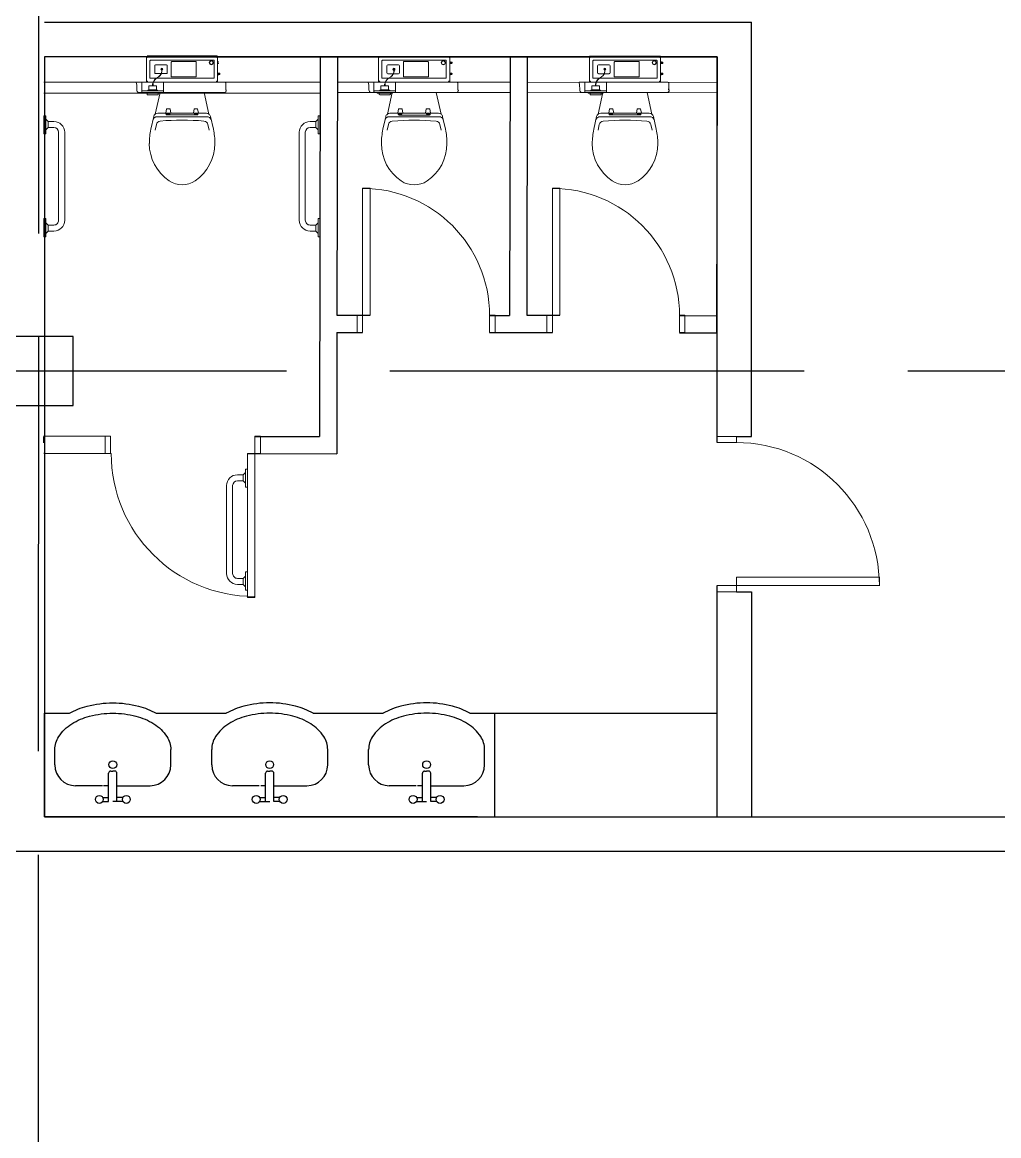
# Model space of a CAD drawing. Header units: millimetres. Extents: x -1544140 to 7445918, y -1294905 to 2019878.
# Drawn here: x 519662 to 525319, y 192075 to 198527 of the extents above; entities that cross this region are included whole.
import ezdxf

# ---------------------------------------------------------------- set-up
doc = ezdxf.new("R2010")
doc.units = ezdxf.units.MM
doc.header["$MEASUREMENT"] = 0
doc.linetypes.add('ACAD_ISO02W100', pattern=[15, 12, -3])
doc.layers.add('JA_Building Outline', color=7, linetype='Continuous', lineweight=5)
doc.layers.add('SANTEH', color=7, linetype='Continuous')

msp = doc.modelspace()

# ---------------------------------------------------------------- linework, layer by layer
at = {"color": 9, "linetype": 'ACAD_ISO02W100', "ltscale": 200, "true_color": 0xc4c4c5}
for p, q in [((519732, 146303.5), (519791.3, 265507.1)), ((452791.7, 196507.1), (561791.3, 196507.1))]:
    msp.add_line(p, q, dxfattribs=at)
for p, q in [((519791.3, 198527), (523887.4, 198527)), ((523586.6, 198526.8), (523587.4, 198526.8)), ((523887.4, 196127.3), (523887.4, 198527)), ((523687.4, 198326.8), (519791.3, 198326.8)), ((519791.3, 198326.8), (519791.3, 193923.5)), ((520381.4, 198327), (523687.4, 198327)), ((523686.6, 198326.8), (523687.4, 198326.8)), ((523687.4, 196091.3), (523687.4, 198327)), ((523799.9, 196127.3), (523887.4, 196127.3)), ((523687.4, 193923.5), (523687.4, 195263)), ((523799.9, 195227), (523887.4, 195227)), ((523887.4, 195227), (523887.4, 193923.5)), ((519791.3, 193923.5), (535400.8, 193923.5)), ((503741.1, 193723.5), (536650.6, 193723.5))]:
    msp.add_line(p, q)
at = {"color": 152, "true_color": 0x2776bb}
for p, q in [((520790.4, 198329.9), (520384.4, 198329.9)), ((521387.4, 198329.9), (521383.6, 196127.1)), ((521487.4, 198329.7), (521485, 196829.5)), ((522487.5, 198329.6), (522483.7, 196827.1)), ((522587.4, 198329.7), (522585, 196829.5)), ((523687.4, 198327), (523683.5, 196726.9)), ((521484.9, 196829.5), (521676.7, 196829.2)), ((522369, 196827.4), (522483.7, 196827.1)), ((522584.9, 196829.5), (522776.7, 196829.2)), ((523469, 196827.4), (523683.7, 196826.9)), ((521484.8, 196729.6), (521483.7, 196027)), ((521484.7, 196729.6), (521633, 196729.3)), ((522369, 196730.2), (522583.5, 196729.7)), ((522584.7, 196729.7), (522733, 196729.3)), ((523469, 196727.5), (523683.5, 196726.9)), ((519787.4, 196129.9), (520173.3, 196129.2)), ((521009.3, 196127.8), (521383.6, 196127.1)), ((519787.4, 196029.7), (520176.7, 196029.1)), ((520965.6, 196027.8), (521483.5, 196027)), ((522399.1, 193923.5), (522399.1, 194523.5)), ((522399.1, 194523.5), (523687.4, 194523.5))]:
    msp.add_line(p, q, dxfattribs=at)
at = {"color": 18, "true_color": 0x000000}
msp.add_line((519787.4, 196091.1), (519787.4, 196126.8), dxfattribs=at)
msp.add_lwpolyline([(519557, 196307.1), (519957, 196307.1), (519957, 196707.1), (519557, 196707.1)], close=True)
at = {"layer": 'JA_Building Outline', "color": 152, "linetype": 'Continuous', "lineweight": 20, "true_color": 0x2776bb}
for p, q in [((520381.4, 198326.9), (520381.4, 198182.9)), ((520546.9, 198329.9), (520384.4, 198329.9)), ((520790.4, 198329.9), (520546.9, 198329.9)), ((520793.4, 198326.9), (520793.4, 198182.9)), ((521725.9, 198326.6), (521725.9, 198182.6)), ((521891.4, 198329.6), (521728.9, 198329.6)), ((522134.9, 198329.6), (521891.4, 198329.6)), ((522137.9, 198326.6), (522137.9, 198182.6)), ((522947.7, 198326.7), (522947.7, 198182.7)), ((523113.2, 198329.7), (522950.7, 198329.7)), ((523356.7, 198329.7), (523113.2, 198329.7)), ((523359.7, 198326.7), (523359.7, 198182.7)), ((520401.1, 198205.5), (520401.1, 198304.2)), ((520404.1, 198307.2), (520474.9, 198307.2)), ((520428.9, 198274.9), (520428.9, 198234.9)), ((520434.4, 198280.4), (520474.9, 198280.4)), ((520474.9, 198307.2), (520627.9, 198307.2)), ((520474.9, 198280.4), (520496.4, 198280.4)), ((520501.9, 198274.9), (520501.9, 198234.9)), ((520525, 198213.5), (520525, 198296.2)), ((520528, 198299.2), (520666.7, 198299.2)), ((520627.9, 198307.2), (520646.9, 198307.2)), ((520646.9, 198307.2), (520723.9, 198307.2)), ((520669.7, 198213.5), (520669.7, 198296.2)), ((520723.9, 198307.2), (520770.6, 198307.2)), ((520773.6, 198205.5), (520773.6, 198304.2)), ((521745.7, 198205.3), (521745.7, 198304)), ((521748.7, 198307), (521819.4, 198307)), ((521773.4, 198274.6), (521773.4, 198234.6)), ((521778.9, 198280.1), (521819.4, 198280.1)), ((521819.4, 198307), (521972.4, 198307)), ((521819.4, 198280.1), (521840.9, 198280.1)), ((521846.4, 198274.6), (521846.4, 198234.6)), ((521869.6, 198213.3), (521869.6, 198296)), ((521872.6, 198299), (522011.3, 198299)), ((521972.4, 198307), (521991.4, 198307)), ((521991.4, 198307), (522068.4, 198307)), ((522014.3, 198213.3), (522014.3, 198296)), ((522068.4, 198307), (522115.2, 198307)), ((522118.2, 198205.3), (522118.2, 198304)), ((522967.4, 198205.3), (522967.4, 198304)), ((522970.4, 198307), (523041.2, 198307)), ((522995.1, 198274.7), (522995.1, 198234.7)), ((523000.7, 198280.2), (523041.2, 198280.2)), ((523041.2, 198307), (523194.2, 198307)), ((523041.2, 198280.2), (523062.7, 198280.2)), ((523068.2, 198274.7), (523068.2, 198234.7)), ((523091.3, 198213.3), (523091.3, 198296)), ((523094.3, 198299), (523233, 198299)), ((523194.2, 198307), (523213.2, 198307)), ((523213.2, 198307), (523290.2, 198307)), ((523236, 198213.3), (523236, 198296)), ((523290.2, 198307), (523336.9, 198307)), ((523339.9, 198205.3), (523339.9, 198304)), ((520404.1, 198202.5), (520474.9, 198202.5)), ((520434.4, 198229.3), (520474.9, 198229.3)), ((520474.9, 198229.3), (520496.4, 198229.3)), ((520474.9, 198202.5), (520527.9, 198202.5)), ((520527.9, 198202.5), (520546.9, 198202.5)), ((520528, 198210.5), (520666.7, 198210.5)), ((520546.9, 198202.5), (520723.9, 198202.5)), ((520723.9, 198202.5), (520770.6, 198202.5)), ((521748.7, 198202.3), (521819.4, 198202.3)), ((521778.9, 198229.1), (521819.4, 198229.1)), ((521819.4, 198229.1), (521840.9, 198229.1)), ((521819.4, 198202.3), (521872.4, 198202.3)), ((521872.4, 198202.3), (521891.4, 198202.3)), ((521872.6, 198210.3), (522011.3, 198210.3)), ((521891.4, 198202.3), (522068.4, 198202.3)), ((522068.4, 198202.3), (522115.2, 198202.3)), ((522970.4, 198202.3), (523041.2, 198202.3)), ((523000.7, 198229.1), (523041.2, 198229.1)), ((523041.2, 198229.1), (523062.7, 198229.1)), ((523041.2, 198202.3), (523094.2, 198202.3)), ((523094.2, 198202.3), (523113.2, 198202.3)), ((523094.3, 198210.3), (523233, 198210.3)), ((523113.2, 198202.3), (523290.2, 198202.3)), ((523290.2, 198202.3), (523336.9, 198202.3)), ((520355.2, 198129.9, 0), (520354.9, 198119.9, 0)), ((520355.2, 198129.9, 0), (520417.4, 198129.9, 0)), ((520627.9, 198179.9), (520384.4, 198179.9)), ((520388.9, 198129.9, 0), (520388.9, 198132.4, 0)), ((520390.9, 198134.4, 0), (520404.4, 198134.4, 0)), ((520394.9, 198159.5, 0), (520394.9, 198134.9, 0)), ((520394.9, 198159.5, 0), (520417.4, 198159.5, 0)), ((520417.4, 198134.9, 0), (520394.9, 198134.9, 0)), ((520417.4, 198134.4, 0), (520402.4, 198134.4, 0)), ((520415.4, 198161.4, 0), (520415, 198160.5, 0)), ((520415, 198160.5, 0), (520415, 198159.5, 0)), ((520415.5, 198161.4, 0), (520415.4, 198161.4, 0)), ((520415.9, 198168.2, 0), (520415.5, 198165.9, 0)), ((520415.5, 198165.9, 0), (520415.5, 198161.4, 0)), ((520439.8, 198159.5, 0), (520417.4, 198159.5, 0)), ((520439.8, 198134.9, 0), (520417.4, 198134.9, 0)), ((520417.4, 198134.4, 0), (520432.3, 198134.4, 0)), ((520417.4, 198129.9, 0), (520479.5, 198129.9, 0)), ((520418.8, 198168.2, 0), (520419.3, 198165.9, 0)), ((520419.3, 198165.9, 0), (520419.3, 198161.4, 0)), ((520419.3, 198161.4, 0), (520419.3, 198161.4, 0)), ((520419.3, 198161.4, 0), (520419.7, 198160.5, 0)), ((520419.7, 198160.5, 0), (520419.7, 198159.5, 0)), ((520443.9, 198134.4, 0), (520430.4, 198134.4, 0)), ((520439.8, 198159.5, 0), (520439.8, 198134.9, 0)), ((520445.9, 198129.9, 0), (520445.9, 198132.4, 0)), ((520479.5, 198129.9, 0), (520479.9, 198119.9, 0)), ((520627.9, 198179.9), (520790.4, 198179.9)), ((521699.7, 198129.6, 0), (521699.4, 198119.6, 0)), ((521699.7, 198129.6, 0), (521761.9, 198129.6, 0)), ((521972.4, 198179.6), (521728.9, 198179.6)), ((521733.4, 198129.6, 0), (521733.4, 198132.1, 0)), ((521735.4, 198134.1, 0), (521748.9, 198134.1, 0)), ((521739.5, 198159.3, 0), (521739.5, 198134.6, 0)), ((521739.5, 198159.3, 0), (521761.9, 198159.3, 0)), ((521761.9, 198134.6, 0), (521739.5, 198134.6, 0)), ((521761.9, 198134.1, 0), (521746.9, 198134.1, 0)), ((521760, 198161.2, 0), (521759.5, 198160.3, 0)), ((521759.5, 198160.3, 0), (521759.5, 198159.3, 0)), ((521760.4, 198168, 0), (521760, 198165.7, 0)), ((521760, 198165.7, 0), (521760, 198161.2, 0)), ((521760, 198161.2, 0), (521760, 198161.2, 0)), ((521784.3, 198159.3, 0), (521761.9, 198159.3, 0)), ((521784.3, 198134.6, 0), (521761.9, 198134.6, 0)), ((521761.9, 198134.1, 0), (521776.9, 198134.1, 0)), ((521761.9, 198129.6, 0), (521824.1, 198129.6, 0)), ((521763.4, 198168, 0), (521763.8, 198165.7, 0)), ((521763.8, 198165.7, 0), (521763.8, 198161.2, 0)), ((521763.8, 198161.2, 0), (521763.8, 198161.2, 0)), ((521763.8, 198161.2, 0), (521764.3, 198160.3, 0)), ((521764.3, 198160.3, 0), (521764.3, 198159.3, 0)), ((521788.4, 198134.1, 0), (521774.9, 198134.1, 0)), ((521784.3, 198159.3, 0), (521784.3, 198134.6, 0)), ((521790.4, 198129.6, 0), (521790.4, 198132.1, 0)), ((521824.1, 198129.6, 0), (521824.4, 198119.6, 0)), ((521972.4, 198179.6), (522134.9, 198179.6)), ((522921.5, 198129.6, 0), (522921.1, 198119.7, 0)), ((522921.5, 198129.6, 0), (522983.7, 198129.7, 0)), ((523194.2, 198179.7), (522950.7, 198179.7)), ((522955.1, 198129.6, 0), (522955.1, 198132.2, 0)), ((522957.1, 198134.2, 0), (522970.6, 198134.2, 0)), ((522961.2, 198159.3, 0), (522961.2, 198134.7, 0)), ((522961.2, 198159.3, 0), (522983.7, 198159.3, 0)), ((522983.7, 198134.7, 0), (522961.2, 198134.7, 0)), ((522983.7, 198134.2, 0), (522968.7, 198134.2, 0)), ((522981.7, 198161.2, 0), (522981.3, 198160.3, 0)), ((522981.3, 198160.3, 0), (522981.3, 198159.3, 0)), ((522981.8, 198161.2, 0), (522981.7, 198161.2, 0)), ((522982.2, 198168, 0), (522981.8, 198165.7, 0)), ((522981.8, 198165.7, 0), (522981.8, 198161.2, 0)), ((523006.1, 198159.3, 0), (522983.7, 198159.3, 0)), ((523006.1, 198134.7, 0), (522983.7, 198134.7, 0)), ((522983.7, 198134.2, 0), (522998.6, 198134.2, 0)), ((522983.7, 198129.7, 0), (523045.8, 198129.7, 0)), ((522985.1, 198168, 0), (522985.5, 198165.7, 0)), ((522985.5, 198165.7, 0), (522985.5, 198161.2, 0)), ((522985.5, 198161.2, 0), (522985.6, 198161.2, 0)), ((522985.6, 198161.2, 0), (522986, 198160.3, 0)), ((522986, 198160.3, 0), (522986, 198159.3, 0)), ((523010.1, 198134.2, 0), (522996.6, 198134.2, 0)), ((523006.1, 198159.3, 0), (523006.1, 198134.7, 0)), ((523012.1, 198129.7, 0), (523012.1, 198132.2, 0)), ((523045.8, 198129.6, 0), (523046.1, 198119.7, 0)), ((523194.2, 198179.7), (523356.7, 198179.7))]:
    msp.add_line(p, q, dxfattribs=at)
at = {"layer": 'JA_Building Outline', "color": 152, "lineweight": 20, "ltscale": 2, "true_color": 0x2776bb}
for p, q in [((520793.9, 198299.4), (520793.4, 198299.4)), ((520793.9, 198286.4), (520793.4, 198286.4)), ((520793.9, 198299.4), (520798.9, 198297.4)), ((520793.9, 198286.4), (520798.9, 198288.4)), ((522138.4, 198299.1), (522137.9, 198299.1)), ((522138.4, 198286.1), (522137.9, 198286.1)), ((522138.4, 198299.1), (522143.4, 198297.1)), ((522138.4, 198286.1), (522143.4, 198288.1)), ((522150.9, 198295.1), (522139.4, 198295.1)), ((522150.9, 198290.1), (522139.4, 198290.1)), ((522150.9, 198296.6), (522143.4, 198296.6)), ((522150.9, 198288.6), (522143.4, 198288.6)), ((522150.9, 198290.1), (522146.9, 198290.1)), ((523360.2, 198299.2), (523359.7, 198299.2)), ((523360.2, 198286.2), (523359.7, 198286.2)), ((523360.2, 198299.2), (523365.2, 198297.2)), ((523360.2, 198286.2), (523365.2, 198288.2)), ((523372.7, 198295.2), (523361.2, 198295.2)), ((523372.7, 198290.2), (523361.2, 198290.2)), ((523372.7, 198296.7), (523365.2, 198296.7)), ((523372.7, 198288.7), (523365.2, 198288.7)), ((523372.7, 198290.2), (523368.7, 198290.2)), ((520793.9, 198234.4), (520793.4, 198234.4)), ((520793.9, 198221.4), (520793.4, 198221.4)), ((520793.9, 198234.4), (520798.9, 198232.4)), ((520793.9, 198221.4), (520798.9, 198223.4)), ((520806.4, 198230.4), (520794.9, 198230.4)), ((520806.4, 198225.4), (520794.9, 198225.4)), ((520806.4, 198231.9), (520798.9, 198231.9)), ((520806.4, 198223.9), (520798.9, 198223.9)), ((520806.4, 198225.4), (520802.4, 198225.4)), ((522138.4, 198234.2), (522137.9, 198234.2)), ((522138.4, 198221.2), (522137.9, 198221.2)), ((522138.4, 198234.2), (522143.4, 198232.2)), ((522138.4, 198221.2), (522143.4, 198223.2)), ((522150.9, 198230.2), (522139.4, 198230.2)), ((522150.9, 198225.2), (522139.4, 198225.2)), ((522150.9, 198231.7), (522143.4, 198231.7)), ((522150.9, 198223.7), (522143.4, 198223.7)), ((522150.9, 198225.2), (522146.9, 198225.2)), ((523360.2, 198234.2), (523359.7, 198234.2)), ((523360.2, 198221.2), (523359.7, 198221.2)), ((523360.2, 198234.2), (523365.2, 198232.2)), ((523360.2, 198221.2), (523365.2, 198223.2)), ((523372.7, 198230.2), (523361.2, 198230.2)), ((523372.7, 198225.2), (523361.2, 198225.2)), ((523372.7, 198231.7), (523365.2, 198231.7)), ((523372.7, 198223.7), (523365.2, 198223.7)), ((523372.7, 198225.2), (523368.7, 198225.2)), ((520354.4, 198179.9), (520354.4, 198119.9)), ((520415.9, 198168.2, 0), (520418.8, 198168.2, 0)), ((520480.4, 198179.9), (520480.4, 198119.9)), ((521698.9, 198179.6), (521698.9, 198119.6)), ((521760.4, 198168, 0), (521763.4, 198168, 0)), ((521824.9, 198179.6), (521824.9, 198119.6)), ((522920.6, 198179.7), (522920.6, 198119.7)), ((522982.2, 198168, 0), (522985.1, 198168, 0)), ((523046.7, 198179.7), (523046.7, 198119.7))]:
    msp.add_line(p, q, dxfattribs=at)
at = {"layer": 'JA_Building Outline', "color": 152, "lineweight": 20, "true_color": 0x2776bb}
for p, q in [((520793.9, 198299.4), (520793.9, 198292.9)), ((520793.9, 198286.4), (520793.9, 198292.9)), ((520798.9, 198297.4), (520798.9, 198295.4)), ((520798.9, 198288.4), (520798.9, 198290.4)), ((522138.4, 198299.1), (522138.4, 198292.6)), ((522138.4, 198286.1), (522138.4, 198292.6)), ((522143.4, 198297.1), (522143.4, 198295.1)), ((522143.4, 198288.1), (522143.4, 198290.1)), ((522146.4, 198294.6), (522146.4, 198290.6)), ((522150.9, 198296.6), (522150.9, 198295.1)), ((522150.9, 198288.6), (522150.9, 198290.1)), ((522151.4, 198294.6), (522151.4, 198290.6)), ((523360.2, 198299.2), (523360.2, 198292.7)), ((523360.2, 198286.2), (523360.2, 198292.7)), ((523365.2, 198297.2), (523365.2, 198295.2)), ((523365.2, 198288.2), (523365.2, 198290.2)), ((523368.2, 198294.7), (523368.2, 198290.7)), ((523372.7, 198296.7), (523372.7, 198295.2)), ((523372.7, 198288.7), (523372.7, 198290.2)), ((523373.2, 198294.7), (523373.2, 198290.7)), ((520793.9, 198234.4), (520793.9, 198227.9)), ((520793.9, 198221.4), (520793.9, 198227.9)), ((520798.9, 198232.4), (520798.9, 198230.4)), ((520798.9, 198223.4), (520798.9, 198225.4)), ((520801.9, 198229.9), (520801.9, 198225.9)), ((520806.4, 198231.9), (520806.4, 198230.4)), ((520806.4, 198223.9), (520806.4, 198225.4)), ((520806.9, 198229.9), (520806.9, 198225.9)), ((522138.4, 198234.2), (522138.4, 198227.7)), ((522138.4, 198221.2), (522138.4, 198227.7)), ((522143.4, 198232.2), (522143.4, 198230.2)), ((522143.4, 198223.2), (522143.4, 198225.2)), ((522146.4, 198229.7), (522146.4, 198225.7)), ((522150.9, 198231.7), (522150.9, 198230.2)), ((522150.9, 198223.7), (522150.9, 198225.2)), ((522151.4, 198229.7), (522151.4, 198225.7)), ((523360.2, 198234.2), (523360.2, 198227.7)), ((523360.2, 198221.2), (523360.2, 198227.7)), ((523365.2, 198232.2), (523365.2, 198230.2)), ((523365.2, 198223.2), (523365.2, 198225.2)), ((523368.2, 198229.7), (523368.2, 198225.7)), ((523372.7, 198231.7), (523372.7, 198230.2)), ((523372.7, 198223.7), (523372.7, 198225.2)), ((523373.2, 198229.7), (523373.2, 198225.7)), ((521387, 198179.4), (519787.4, 198179.9)), ((520322, 198179.9), (520834.9, 198179.9)), ((520324.6, 198161.9), (520322, 198179.9)), ((520325.4, 198139.3, 0), (520324.6, 198161.9)), ((520325.5, 198134.8, 0), (520325.4, 198139.3, 0)), ((520326, 198130.1, 0), (520325.5, 198134.8, 0)), ((520328.2, 198125.2, 0), (520326, 198130.1, 0)), ((520839, 198177.9), (520834.9, 198179.9)), ((520840.9, 198176.2), (520839, 198177.9)), ((520840.2, 198139.3, 0), (520840.8, 198140.9, 0)), ((520840.3, 198137.7, 0), (520840.2, 198139.3, 0)), ((520841.3, 198136, 0), (520840.3, 198137.7, 0)), ((520840.4, 198124.8, 0), (520843.1, 198128.6, 0)), ((520840.8, 198140.9, 0), (520841.2, 198174.5)), ((520841.2, 198174.5), (520840.9, 198176.2)), ((520842.7, 198134, 0), (520841.3, 198136, 0)), ((520843.6, 198131.7, 0), (520842.7, 198134, 0)), ((520843.1, 198128.6, 0), (520843.6, 198131.7, 0)), ((522487.1, 198179.1), (521487.3, 198179.6)), ((521666.5, 198179.6), (522179.5, 198179.6)), ((521669.1, 198161.7), (521666.5, 198179.6)), ((521669.9, 198139.1, 0), (521669.1, 198161.7)), ((521670, 198134.6, 0), (521669.9, 198139.1, 0)), ((521670.6, 198129.9, 0), (521670, 198134.6, 0)), ((521672.7, 198124.9, 0), (521670.6, 198129.9, 0)), ((522183.5, 198177.7), (522179.5, 198179.6)), ((522185.4, 198175.9), (522183.5, 198177.7)), ((522184.8, 198139, 0), (522185.3, 198140.6, 0)), ((522184.8, 198137.4, 0), (522184.8, 198139, 0)), ((522185.8, 198135.7, 0), (522184.8, 198137.4, 0)), ((522184.9, 198124.5, 0), (522187.6, 198128.4, 0)), ((522185.3, 198140.6, 0), (522185.7, 198174.2)), ((522185.7, 198174.2), (522185.4, 198175.9)), ((522187.2, 198133.8, 0), (522185.8, 198135.7, 0)), ((522188.1, 198131.4, 0), (522187.2, 198133.8, 0)), ((522187.6, 198128.4, 0), (522188.1, 198131.4, 0)), ((523687, 198178.9), (522587.3, 198179.7)), ((522888.2, 198179.7), (523401.2, 198179.7)), ((522890.9, 198161.7), (522888.2, 198179.7)), ((522891.7, 198139.1, 0), (522890.9, 198161.7)), ((522891.8, 198134.6, 0), (522891.7, 198139.1, 0)), ((522892.3, 198129.9, 0), (522891.8, 198134.6, 0)), ((522894.4, 198124.9, 0), (522892.3, 198129.9, 0)), ((523405.3, 198177.7), (523401.2, 198179.7)), ((523407.1, 198175.9), (523405.3, 198177.7)), ((523406.5, 198139.1, 0), (523407.1, 198140.7, 0)), ((523406.5, 198137.5, 0), (523406.5, 198139.1, 0)), ((523407.6, 198135.8, 0), (523406.5, 198137.5, 0)), ((523406.6, 198124.5, 0), (523409.4, 198128.4, 0)), ((523407.5, 198174.3), (523407.1, 198175.9)), ((523407.1, 198140.7, 0), (523407.5, 198174.3)), ((523409, 198133.8, 0), (523407.6, 198135.8, 0)), ((523409.9, 198131.4, 0), (523409, 198133.8, 0)), ((523409.4, 198128.4, 0), (523409.9, 198131.4, 0)), ((521386.9, 198116.9), (519787.4, 198116.9)), ((520333, 198119.9, 0), (520328.2, 198125.2, 0)), ((520333, 198119.9, 0), (520834.5, 198119.9, 0)), ((520375.4, 198116.9, 0), (520459.4, 198116.9, 0)), ((520384.9, 198109.9, 0), (520384.9, 198116.9, 0)), ((520387.9, 198106.9, 0), (520446.9, 198106.9, 0)), ((520432.2, 197994.7, 0), (520459.9, 198119.9, 0)), ((520738, 198119.9, 0), (520437.4, 198119.9, 0)), ((520449.9, 198109.9, 0), (520449.9, 198116.9, 0)), ((520715.5, 198119.9, 0), (520459.9, 198119.9, 0)), ((520715.5, 198119.9, 0), (520743.3, 197994.7, 0)), ((520834.5, 198119.9, 0), (520840.4, 198124.8, 0)), ((522487, 198119.1), (521487.3, 198119.6, 0)), ((521677.6, 198119.6, 0), (521672.7, 198124.9, 0)), ((521677.6, 198119.6, 0), (522179, 198119.6, 0)), ((521719.9, 198116.6, 0), (521803.9, 198116.6, 0)), ((521729.4, 198109.7, 0), (521729.4, 198116.6, 0)), ((521732.4, 198106.7, 0), (521791.4, 198106.7, 0)), ((521776.7, 197994.5, 0), (521804.4, 198119.6, 0)), ((522082.6, 198119.6, 0), (521782, 198119.6, 0)), ((521794.4, 198109.7, 0), (521794.4, 198116.6, 0)), ((522060.1, 198119.6, 0), (521804.4, 198119.6, 0)), ((522060.1, 198119.6, 0), (522087.8, 197994.5, 0)), ((522179, 198119.6, 0), (522184.9, 198124.5, 0)), ((523686.9, 198118.9), (522587.3, 198119.7, 0)), ((522899.3, 198119.7, 0), (522894.4, 198124.9, 0)), ((522899.3, 198119.7, 0), (523400.7, 198119.7, 0)), ((522941.6, 198116.7, 0), (523025.6, 198116.7, 0)), ((522951.1, 198109.7, 0), (522951.1, 198116.7, 0)), ((522954.1, 198106.7, 0), (523013.1, 198106.7, 0)), ((522998.4, 197994.5, 0), (523026.2, 198119.7, 0)), ((523304.3, 198119.7, 0), (523003.7, 198119.7, 0)), ((523016.1, 198109.7, 0), (523016.1, 198116.7, 0)), ((523281.8, 198119.7, 0), (523026.2, 198119.7, 0)), ((523281.8, 198119.7, 0), (523309.6, 197994.5, 0)), ((523400.7, 198119.7, 0), (523406.6, 198124.5, 0)), ((520490.7, 197999.9, 0), (520447.4, 197999.9, 0)), ((520684.7, 197999.9, 0), (520490.7, 197999.9, 0)), ((520497.7, 198024.9, 0), (520493.3, 197999.9, 0)), ((520517.7, 198024.9, 0), (520497.7, 198024.9, 0)), ((520499.7, 197999.9, 0), (520499.7, 197993.9, 0)), ((520515.7, 197993.9, 0), (520515.7, 197999.9, 0)), ((520522.1, 197999.9, 0), (520517.7, 198024.9, 0)), ((520653.3, 197999.9, 0), (520657.7, 198024.9, 0)), ((520657.7, 198024.9, 0), (520677.7, 198024.9, 0)), ((520659.7, 197993.9, 0), (520659.7, 197999.9, 0)), ((520675.7, 197999.9, 0), (520675.7, 197993.9, 0)), ((520677.7, 198024.9, 0), (520682.1, 197999.9, 0)), ((520728.1, 197999.9, 0), (520684.7, 197999.9, 0)), ((521835.3, 197999.6, 0), (521791.9, 197999.6, 0)), ((522029.3, 197999.6, 0), (521835.3, 197999.6, 0)), ((521842.3, 198024.6, 0), (521837.8, 197999.6, 0)), ((521862.3, 198024.6, 0), (521842.3, 198024.6, 0)), ((521844.3, 197999.6, 0), (521844.3, 197993.6, 0)), ((521860.3, 197993.6, 0), (521860.3, 197999.6, 0)), ((521866.7, 197999.6, 0), (521862.3, 198024.6, 0)), ((521997.8, 197999.6, 0), (522002.3, 198024.6, 0)), ((522002.3, 198024.6, 0), (522022.3, 198024.6, 0)), ((522004.3, 197993.6, 0), (522004.3, 197999.6, 0)), ((522020.3, 197999.6, 0), (522020.3, 197993.6, 0)), ((522022.3, 198024.6, 0), (522026.7, 197999.6, 0)), ((522072.6, 197999.6, 0), (522029.3, 197999.6, 0)), ((523057, 197999.7, 0), (523013.6, 197999.7, 0)), ((523251, 197999.7, 0), (523057, 197999.7, 0)), ((523064, 198024.7, 0), (523059.6, 197999.7, 0)), ((523084, 198024.7, 0), (523064, 198024.7, 0)), ((523066, 197999.7, 0), (523066, 197993.7, 0)), ((523082, 197993.7, 0), (523082, 197999.7, 0)), ((523088.4, 197999.7, 0), (523084, 198024.7, 0)), ((523219.6, 197999.7, 0), (523224, 198024.7, 0)), ((523224, 198024.7, 0), (523244, 198024.7, 0)), ((523226, 197993.7, 0), (523226, 197999.7, 0)), ((523242, 197999.7, 0), (523242, 197993.7, 0)), ((523244, 198024.7, 0), (523248.4, 197999.7, 0)), ((523294.4, 197999.7, 0), (523251, 197999.7, 0)), ((520406.7, 197907.1, 0), (520423, 197980.3, 0)), ((520438.6, 197935.3, 0), (520431.3, 197902.4, 0)), ((520732.5, 197979.9, 0), (520442.9, 197979.9, 0)), ((520499.7, 197993.9, 0), (520515.7, 197993.9, 0)), ((520674.7, 197989.9, 0), (520500.7, 197989.9, 0)), ((520675.7, 197993.9, 0), (520659.7, 197993.9, 0)), ((520744.2, 197902.4, 0), (520736.9, 197935.3, 0)), ((520752.5, 197980.3, 0), (520768.7, 197907.1, 0)), ((521751.3, 197906.9, 0), (521767.5, 197980, 0)), ((521783.1, 197935, 0), (521775.8, 197902.2, 0)), ((522077.1, 197979.6, 0), (521787.5, 197979.6, 0)), ((521844.3, 197993.6, 0), (521860.3, 197993.6, 0)), ((522019.3, 197989.6, 0), (521845.3, 197989.6, 0)), ((522020.3, 197993.6, 0), (522004.3, 197993.6, 0)), ((522088.7, 197902.2, 0), (522081.4, 197935, 0)), ((522097, 197980, 0), (522113.2, 197906.9, 0)), ((522973, 197906.9, 0), (522989.2, 197980.1, 0)), ((523004.9, 197935.1, 0), (522997.6, 197902.2, 0)), ((523298.8, 197979.7, 0), (523009.2, 197979.7, 0)), ((523066, 197993.7, 0), (523082, 197993.7, 0)), ((523241, 197989.7, 0), (523067, 197989.7, 0)), ((523242, 197993.7, 0), (523226, 197993.7, 0)), ((523310.4, 197902.2, 0), (523303.1, 197935.1, 0)), ((523318.8, 197980.1, 0), (523335, 197906.9, 0))]:
    msp.add_line(p, q, dxfattribs=at)
at = {"layer": 'JA_Building Outline', "color": 152, "lineweight": 0, "true_color": 0x2776bb}
for p, q in [((521633, 196829.3), (521601, 196829.3)), ((521601, 196829.3), (521601, 196729.3)), ((521633, 196729.3), (521633, 196829.3)), ((522401, 196829.3), (522369, 196829.3)), ((522369, 196829.3), (522369, 196729.3)), ((522401, 196729.3), (522401, 196829.3)), ((522733, 196829.3), (522701, 196829.3)), ((522701, 196829.3), (522701, 196729.3)), ((522733, 196729.3), (522733, 196829.3)), ((523501, 196829.3), (523469, 196829.3)), ((523469, 196829.3), (523469, 196729.3)), ((523501, 196729.3), (523501, 196829.3)), ((521601, 196729.3), (521633, 196729.3)), ((522369, 196729.3), (522401, 196729.3)), ((522701, 196729.3), (522733, 196729.3)), ((523469, 196729.3), (523501, 196729.3)), ((520173.3, 196129.3), (520141.3, 196129.3)), ((520141.3, 196129.3), (520141.3, 196029.3)), ((520173.3, 196029.3), (520173.3, 196129.3)), ((521041.3, 196129.3), (521009.3, 196129.3)), ((521009.3, 196129.3), (521009.3, 196029.3)), ((521041.3, 196029.3), (521041.3, 196129.3)), ((520141.3, 196029.3), (520173.3, 196029.3)), ((521009.3, 196029.3), (521041.3, 196029.3))]:
    msp.add_line(p, q, dxfattribs=at)
at = {"layer": 'JA_Building Outline', "color": 152, "lineweight": 5, "true_color": 0x2776bb}
for p, q in [((521633, 196829.3), (521633, 196729.3)), ((522369, 196829.3), (522369, 196729.3)), ((522733, 196829.3), (522733, 196729.3)), ((523469, 196829.3), (523469, 196729.3)), ((520173.3, 196029.3), (520173.3, 196129.3)), ((521009.3, 196029.3), (521009.3, 196129.3))]:
    msp.add_line(p, q, dxfattribs=at)
at = {"layer": 'JA_Building Outline', "color": 18, "lineweight": 0, "true_color": 0x000000}
for p, q in [((519787.4, 196091.1), (519787.4, 196127.2)), ((523687.4, 196127.3), (523799.9, 196127.3)), ((523799.9, 196127.3), (523799.9, 196091.3)), ((523799.9, 196091.3), (523687.4, 196091.3)), ((523687.4, 195263), (523799.9, 195263)), ((523799.9, 195227), (523687.4, 195227)), ((523799.9, 195263), (523799.9, 195227))]:
    msp.add_line(p, q, dxfattribs=at)
at = {"layer": 'JA_Building Outline', "color": 18, "lineweight": 5, "true_color": 0x000000}
for p, q in [((523799.9, 196091.3), (523687.4, 196091.3)), ((523799.9, 195263), (523687.4, 195263))]:
    msp.add_line(p, q, dxfattribs=at)
at = {"layer": 'JA_Building Outline', "color": 152, "linetype": 'Continuous', "lineweight": 20, "true_color": 0x2776bb}
for points in [[(519787.4, 197879.6), (519798.6, 197879.6), (519798.6, 197984.6), (519787.4, 197984.6), (519787.4, 197879.6)], [(519798.6, 197965), (519811.8, 197951.9), (519811.8, 197916.9), (519798.6, 197903.7)], [(521375.4, 197965), (521362.2, 197951.9), (521362.2, 197916.9), (521375.4, 197903.7)], [(521386.5, 197879.6), (521375.4, 197879.6), (521375.4, 197984.6), (521386.5, 197984.6), (521386.5, 197879.6)], [(519787.4, 197389.1), (519798.6, 197389.1), (519798.6, 197284.1), (519787.4, 197284.1), (519787.4, 197389.1)], [(519798.6, 197303.7), (519811.8, 197316.9), (519811.8, 197351.9), (519798.6, 197365)], [(521375.4, 197303.7), (521362.2, 197316.9), (521362.2, 197351.9), (521375.4, 197365)], [(521386.5, 197389.1), (521375.4, 197389.1), (521375.4, 197284.1), (521386.5, 197284.1), (521386.5, 197389.1)]]:
    msp.add_lwpolyline(points, dxfattribs=at)
at = {"layer": 'JA_Building Outline', "color": 152, "lineweight": 20, "true_color": 0x2776bb}
for points in [[(519907.4, 197379.4), (519907.4, 197889.4, 0.414214), (519844.9, 197951.9), (519811.8, 197951.9), (519811.8, 197916.9), (519844.9, 197916.9, -0.414213), (519872.4, 197889.4), (519872.4, 197379.4, -0.414215), (519844.9, 197351.9), (519811.8, 197351.9), (519811.8, 197316.9), (519844.9, 197316.9, 0.414213)], [(521266.5, 197379.4), (521266.5, 197889.4, -0.414214), (521329, 197951.9), (521362.2, 197951.9), (521362.2, 197916.9), (521329, 197916.9, 0.414213), (521301.5, 197889.4), (521301.5, 197379.4, 0.414215), (521329, 197351.9), (521362.2, 197351.9), (521362.2, 197316.9), (521329, 197316.9, -0.414213)]]:
    msp.add_lwpolyline(points, format="xyb", close=True, dxfattribs=at)
at = {"layer": 'JA_Building Outline', "color": 152, "lineweight": 5, "true_color": 0x2776bb}
for points in [[(521633, 196829.3), (521633, 197565.3), (521676.8, 197565.3), (521676.8, 196829.3)], [(522733, 196829.3), (522733, 197565.3), (522776.7, 197565.3), (522776.7, 196829.3)], [(521009.3, 196029.3), (521009.3, 195193.3), (520965.6, 195193.3), (520965.6, 196029.3)]]:
    msp.add_lwpolyline(points, close=True, dxfattribs=at)
at = {"layer": 'JA_Building Outline', "color": 152, "linetype": 'Continuous', "lineweight": 5, "true_color": 0x2776bb}
for points in [[(520965.6, 195832.6), (520954.4, 195832.6), (520954.4, 195937.6), (520965.6, 195937.6), (520965.6, 195832.6)], [(520954.4, 195918), (520941.2, 195904.8), (520941.2, 195869.8), (520954.4, 195856.7)], [(520954.4, 195256.7), (520941.2, 195269.8), (520941.2, 195304.8), (520954.4, 195318)], [(520965.6, 195342.1), (520954.4, 195342.1), (520954.4, 195237.1), (520965.6, 195237.1), (520965.6, 195342.1)]]:
    msp.add_lwpolyline(points, dxfattribs=at)
at = {"layer": 'JA_Building Outline', "color": 152, "lineweight": 5, "true_color": 0x2776bb}
msp.add_lwpolyline([(520845.5, 195332.3), (520845.5, 195842.3, -0.414214), (520908, 195904.8), (520941.2, 195904.8), (520941.2, 195869.8), (520908, 195869.8, 0.414213), (520880.5, 195842.3), (520880.5, 195332.3, 0.414215), (520908, 195304.8), (520941.2, 195304.8), (520941.2, 195269.8), (520908, 195269.8, -0.414213)], format="xyb", close=True, dxfattribs=at)
at = {"layer": 'JA_Building Outline', "color": 18, "lineweight": 5, "true_color": 0x000000}
msp.add_lwpolyline([(523799.9, 195263), (524628.2, 195263), (524628.2, 195312.2), (523799.9, 195312.2)], close=True, dxfattribs=at)
at = {"layer": 'JA_Building Outline', "color": 152, "linetype": 'Continuous', "lineweight": 20, "true_color": 0x2776bb}
for centre, radius in [((520385.4, 198325.9), 2.5), ((520789.4, 198325.9), 2.5), ((521729.9, 198325.6), 2.5), ((522133.9, 198325.6), 2.5), ((522951.7, 198325.7), 2.5), ((523355.7, 198325.7), 2.5), ((520470.5, 198254.9), 6), ((520470.5, 198254.9), 4.8), ((520756.9, 198292.9), 12), ((521815.1, 198254.6), 6), ((521815.1, 198254.6), 4.8), ((522101.4, 198292.6), 12), ((523036.8, 198254.7), 6), ((523036.8, 198254.7), 4.8), ((523323.2, 198292.7), 12), ((520385.4, 198183.9), 2.5), ((520789.4, 198183.9), 2.5), ((521729.9, 198183.6), 2.5), ((522133.9, 198183.6), 2.5), ((522951.7, 198183.7), 2.5), ((523355.7, 198183.7), 2.5)]:
    msp.add_circle(centre, radius, dxfattribs=at)
at = {"layer": 'JA_Building Outline', "color": 152, "lineweight": 20, "ltscale": 2, "true_color": 0x2776bb}
for centre in [(520756.9, 198292.9), (522101.4, 198292.6), (523323.2, 198292.7)]:
    msp.add_circle(centre, 10.5, dxfattribs=at)
at = {"layer": 'JA_Building Outline', "color": 152, "linetype": 'Continuous', "lineweight": 20, "true_color": 0x2776bb}
for centre, radius, start, end in [((520384.4, 198326.9), 3, 90, 180), ((520790.4, 198326.9), 3, 0, 90), ((521728.9, 198326.6), 3, 90, 180), ((522134.9, 198326.6), 3, 0, 90), ((522950.7, 198326.7), 3, 90, 180), ((523356.7, 198326.7), 3, 0, 90), ((520404.1, 198304.2), 3, 90, 180), ((520434.4, 198274.9), 5.52, 90, 180), ((520496.4, 198274.9), 5.52, 0, 90), ((520528, 198296.2), 3, 90, 180), ((520666.7, 198296.2), 3, 0, 90), ((520770.6, 198304.2), 3, 0, 90), ((521748.7, 198304), 3, 90, 180), ((521778.9, 198274.6), 5.52, 90, 180), ((521840.9, 198274.6), 5.52, 0, 90), ((521872.6, 198296), 3, 90, 180), ((522011.3, 198296), 3, 0, 90), ((522115.2, 198304), 3, 0, 90), ((522970.4, 198304), 3, 90, 180), ((523000.7, 198274.7), 5.52, 90, 180), ((523062.7, 198274.7), 5.52, 0, 90), ((523094.3, 198296), 3, 90, 180), ((523233, 198296), 3, 0, 90), ((523336.9, 198304), 3, 0, 90), ((520404.1, 198205.5), 3, 180, 270), ((520434.4, 198234.9), 5.52, 180, 270), ((520496.4, 198234.9), 5.52, 270, 0), ((520528, 198213.5), 3, 180, 270), ((520666.7, 198213.5), 3, 270, 0), ((520770.6, 198205.5), 3, 270, 0), ((521748.7, 198205.3), 3, 180, 270), ((521778.9, 198234.6), 5.52, 180, 270), ((521840.9, 198234.6), 5.52, 270, 0), ((521872.6, 198213.3), 3, 180, 270), ((522011.3, 198213.3), 3, 270, 0), ((522115.2, 198205.3), 3, 270, 0), ((522970.4, 198205.3), 3, 180, 270), ((523000.7, 198234.7), 5.52, 180, 270), ((523062.7, 198234.7), 5.52, 270, 0), ((523094.3, 198213.3), 3, 180, 270), ((523233, 198213.3), 3, 270, 0), ((523336.9, 198205.3), 3, 270, 0), ((520384.4, 198182.9), 3, 180, 270), ((520390.9, 198132.4, 0), 2, 90.00133, 179.99867), ((520402.4, 198136.4, 0), 2, 228.59088, 269.99867), ((520432.3, 198136.4, 0), 2, 269.99799, 311.41038), ((520443.9, 198132.4, 0), 2, 0.00271, 89.99729), ((520790.4, 198182.9), 3, 270, 0), ((521728.9, 198182.6), 3, 180, 270), ((521735.4, 198132.1, 0), 2, 90.00133, 179.99867), ((521746.9, 198136.1, 0), 2, 228.59088, 269.99867), ((521776.9, 198136.1, 0), 2, 269.99799, 311.41038), ((521788.4, 198132.1, 0), 2, 0.00271, 89.99729), ((522134.9, 198182.6), 3, 270, 0), ((522950.7, 198182.7), 3, 180, 270), ((522957.1, 198132.2, 0), 2, 90.00133, 179.99867), ((522968.7, 198136.2, 0), 2, 228.59088, 269.99867), ((522998.6, 198136.2, 0), 2, 269.99799, 311.41038), ((523010.1, 198132.2, 0), 2, 0.00271, 89.99729), ((523356.7, 198182.7), 3, 270, 0)]:
    msp.add_arc(centre, radius, start, end, dxfattribs=at)
at = {"layer": 'JA_Building Outline', "color": 152, "lineweight": 20, "true_color": 0x2776bb}
for centre, radius, start, end in [((522146.9, 198294.6), 0.5, 90, 180), ((522150.9, 198294.6), 0.5, 0, 90), ((522150.9, 198290.6), 0.5, 270, 0), ((523368.7, 198294.7), 0.5, 90, 180), ((523372.7, 198294.7), 0.5, 0, 90), ((523372.7, 198290.7), 0.5, 270, 0), ((520802.4, 198229.9), 0.5, 90, 180), ((520806.4, 198229.9), 0.5, 0, 90), ((520806.4, 198225.9), 0.5, 270, 0), ((522146.9, 198229.7), 0.5, 90, 180), ((522150.9, 198229.7), 0.5, 0, 90), ((522150.9, 198225.7), 0.5, 270, 0), ((523368.7, 198229.7), 0.5, 90, 180), ((523372.7, 198229.7), 0.5, 0, 90), ((523372.7, 198225.7), 0.5, 270, 0), ((520375.4, 198119.9, 0), 3, 180, 270), ((520387.9, 198109.9, 0), 3, 180, 270), ((520446.9, 198109.9, 0), 3, 270, 0), ((520459.4, 198119.9, 0), 3, 270, 0), ((521719.9, 198119.6, 0), 3, 180, 270), ((521732.4, 198109.7, 0), 3, 180, 270), ((521791.4, 198109.7, 0), 3, 270, 0), ((521803.9, 198119.6, 0), 3, 270, 0), ((522941.6, 198119.7, 0), 3, 180, 270), ((522954.1, 198109.7, 0), 3, 180, 270), ((523013.1, 198109.7, 0), 3, 270, 0), ((523025.6, 198119.7, 0), 3, 270, 0), ((520447.4, 197974.9, 0), 25, 89.998, 127.427), ((520490.7, 197994.9, 0), 5, 0, 90), ((520684.7, 197994.9, 0), 5, 90, 180), ((520728.1, 197974.9, 0), 25, 52.573, 90.002), ((521791.9, 197974.6, 0), 25, 89.998, 127.427), ((521835.3, 197994.6, 0), 5, 0, 90), ((522029.3, 197994.6, 0), 5, 90, 180), ((522072.6, 197974.6, 0), 25, 52.573, 90.002), ((523013.6, 197974.7, 0), 25, 89.998, 127.427), ((523057, 197994.7, 0), 5, 0, 90), ((523251, 197994.7, 0), 5, 90, 180), ((523294.4, 197974.7, 0), 25, 52.573, 90.002), ((520442.9, 197954.9, 0), 25, 90, 154.512), ((520447.4, 197974.9, 0), 25, 127.432, 167.503), ((520463, 197929.9, 0), 25, 94.592, 167.5), ((520587.7, 196376.7, 0), 1583.2, 85.408, 94.592), ((520500.7, 197994.9, 0), 5, 179.999, 270), ((520674.7, 197994.9, 0), 5, 270, 0.001), ((520712.5, 197929.9, 0), 25, 12.5, 85.408), ((520732.5, 197954.9, 0), 25, 25.488, 90.001), ((520728.1, 197974.9, 0), 25, 12.497, 52.568), ((521787.5, 197954.6, 0), 25, 90, 154.512), ((521791.9, 197974.6, 0), 25, 127.432, 167.503), ((521807.5, 197929.6, 0), 25, 94.592, 167.5), ((521932.3, 196376.5, 0), 1583.2, 85.408, 94.592), ((521845.3, 197994.6, 0), 5, 179.999, 270), ((522019.3, 197994.6, 0), 5, 270, 0.001), ((522057, 197929.6, 0), 25, 12.5, 85.408), ((522077.1, 197954.6, 0), 25, 25.488, 90.001), ((522072.6, 197974.6, 0), 25, 12.497, 52.568), ((523009.2, 197954.7, 0), 25, 90, 154.512), ((523013.6, 197974.7, 0), 25, 127.432, 167.503), ((523029.3, 197929.7, 0), 25, 94.592, 167.5), ((523154, 196376.5, 0), 1583.2, 85.408, 94.592), ((523067, 197994.7, 0), 5, 179.999, 270), ((523241, 197994.7, 0), 5, 270, 0.001), ((523278.7, 197929.7, 0), 25, 12.5, 85.408), ((523298.8, 197954.7, 0), 25, 25.488, 90.001), ((523294.4, 197974.7, 0), 25, 12.497, 52.568), ((520777.9, 197824.8, 0), 380.1, 167.5, 179.996), ((520397.6, 197824.8, 0), 380.1, 0.004, 12.5), ((522122.4, 197824.6, 0), 380.1, 167.5, 179.996), ((521742.1, 197824.6, 0), 380.1, 0.004, 12.5), ((523344.2, 197824.6, 0), 380.1, 167.5, 179.996), ((522963.9, 197824.6, 0), 380.1, 0.004, 12.5), ((520659.9, 197824.9, 0), 262.2, 180, 235.855), ((520515.6, 197824.9, 0), 262.2, 304.145, 0), ((522004.4, 197824.6, 0), 262.2, 180, 235.855), ((521860.1, 197824.6, 0), 262.2, 304.145, 0), ((523226.2, 197824.7, 0), 262.2, 180, 235.855), ((523081.9, 197824.7, 0), 262.2, 304.145, 0), ((520587.7, 197718.5, 0), 133.6, 235.855, 304.145), ((521932.3, 197718.2, 0), 133.6, 235.855, 304.145), ((523154, 197718.3, 0), 133.6, 235.855, 304.145)]:
    msp.add_arc(centre, radius, start, end, dxfattribs=at)
at = {"layer": 'JA_Building Outline', "color": 152, "lineweight": 20, "ltscale": 2, "true_color": 0x2776bb}
for centre, radius, start, end in [((522146.9, 198290.6), 0.5, 180, 270), ((523368.7, 198290.7), 0.5, 180, 270), ((520471.5, 198159.1), 55.4, 111.02706, 170.36688), ((520471.8, 198159.1), 54.7, 111.16507, 170.42373), ((520424.7, 198247.8), 45.8, 306.04946, 9.47312), ((520424.7, 198247.7), 46.4, 306.08307, 9.50582), ((520802.4, 198225.9), 0.5, 180, 270), ((521816, 198158.9), 55.4, 111.02706, 170.36688), ((521816.4, 198158.9), 54.7, 111.16507, 170.42373), ((521769.2, 198247.5), 45.8, 306.04946, 9.47312), ((521769.3, 198247.4), 46.4, 306.08307, 9.50582), ((522146.9, 198225.7), 0.5, 180, 270), ((523037.7, 198158.9), 55.4, 111.02706, 170.36688), ((523038.1, 198158.9), 54.7, 111.16507, 170.42373), ((522991, 198247.6), 45.8, 306.04946, 9.47312), ((522991, 198247.4), 46.4, 306.08307, 9.50582), ((523368.7, 198225.7), 0.5, 180, 270)]:
    msp.add_arc(centre, radius, start, end, dxfattribs=at)
at = {"layer": 'JA_Building Outline', "color": 152, "lineweight": 5, "true_color": 0x2776bb}
for centre, radius, start, end in [((521632.4, 196827.4), 737.1, 0, 90), ((522732.4, 196827.5), 737.1, 0, 90), ((521005.9, 196029.3), 829.2, 180, 270)]:
    msp.add_arc(centre, radius, start, end, dxfattribs=at)
at = {"layer": 'JA_Building Outline', "color": 18, "lineweight": 5, "true_color": 0x000000}
msp.add_arc((523797.8, 195262.4), 829.5, 0, 90, dxfattribs=at)
at = {"layer": 'SANTEH', "color": 152, "true_color": 0x2776bb}
for p, q in [((519791.3, 193923.5), (519791.3, 194523.5)), ((519791.3, 194523.5), (519934.7, 194523.5)), ((520437.6, 194523.5), (520843.8, 194523.5)), ((521346.6, 194523.5), (521752.8, 194523.5)), ((522255.6, 194523.5), (522399.1, 194523.5)), ((519850.1, 194223.5), (519850.1, 194313.5)), ((520522.1, 194223.5), (520522.1, 194313.5)), ((520759.2, 194223.5), (520759.2, 194313.5)), ((521431.2, 194223.5), (521431.2, 194313.5)), ((521668.2, 194223.5), (521668.2, 194313.5)), ((522340.2, 194223.5), (522340.2, 194313.5)), ((520162.1, 194011.4), (520162.1, 194175.8)), ((520174.1, 194187.8), (520186.1, 194187.8)), ((520198.1, 194187.8), (520186.1, 194187.8)), ((520210.1, 194011.4), (520210.1, 194175.8)), ((521071.2, 194011.4), (521071.2, 194175.8)), ((521083.2, 194187.8), (521095.2, 194187.8)), ((521107.2, 194187.8), (521095.2, 194187.8)), ((521119.2, 194011.4), (521119.2, 194175.8)), ((521980.2, 194011.4), (521980.2, 194175.8)), ((521992.2, 194187.8), (522004.2, 194187.8)), ((522016.2, 194187.8), (522004.2, 194187.8)), ((522028.2, 194011.4), (522028.2, 194175.8)), ((520126, 194103.5), (519970.1, 194103.5)), ((520162.1, 194103.5), (520131.7, 194103.5)), ((520210.1, 194103.5), (520402.1, 194103.5)), ((521034.5, 194103.5), (520879.2, 194103.5)), ((521071.2, 194103.5), (521043.1, 194103.5)), ((521119.2, 194103.5), (521311.2, 194103.5)), ((521943.5, 194103.5), (521788.2, 194103.5)), ((521980.2, 194103.5), (521952.1, 194103.5)), ((522028.2, 194103.5), (522220.2, 194103.5)), ((520126.8, 194011.4), (520162.1, 194011.4)), ((520127.6, 194035.4), (520162.1, 194035.4)), ((520245.4, 194011.4), (520186.1, 194011.4)), ((520244.7, 194035.4), (520210.1, 194035.4)), ((521035.9, 194011.4), (521095.2, 194011.4)), ((521036.6, 194035.4), (521071.2, 194035.4)), ((521153.7, 194035.4), (521119.2, 194035.4)), ((521154.5, 194011.4), (521119.2, 194011.4)), ((521944.9, 194011.4), (522004.2, 194011.4)), ((521945.6, 194035.4), (521980.2, 194035.4)), ((522062.8, 194035.4), (522028.2, 194035.4)), ((522063.5, 194011.4), (522028.2, 194011.4)), ((522299.1, 193923.5), (519791.3, 193923.5))]:
    msp.add_line(p, q, dxfattribs=at)
for points in [[(519934.7, 194523.5, -0.064268), (520036.8, 194564.5, -0.063415), (520186.1, 194583.5, -0.063415), (520335.5, 194564.5, -0.064268), (520437.6, 194523.5, -0.107136)], [(521346.6, 194523.5, 0.064268), (521244.5, 194564.5, 0.063415), (521095.2, 194583.5, 0.063415), (520945.9, 194564.5, 0.064268), (520843.8, 194523.5, 0.107136)], [(522255.6, 194523.5, 0.064268), (522153.5, 194564.5, 0.063415), (522004.2, 194583.5, 0.063415), (521854.9, 194564.5, 0.064268), (521752.8, 194523.5, 0.107136)], [(519850.1, 194313.5, -0.147373), (519872.6, 194388, -0.107136), (519948.6, 194462, -0.076468), (520051.9, 194506.4, -0.063415), (520186.1, 194523.5, -0.063415), (520320.4, 194506.4, -0.076468), (520423.7, 194462, -0.107136), (520499.7, 194388, -0.147373), (520522.1, 194313.5, -0.147373)], [(521431.2, 194313.5, 0.147373), (521408.7, 194388, 0.107136), (521332.8, 194462, 0.076468), (521229.5, 194506.4, 0.063415), (521095.2, 194523.5, 0.063415), (520960.9, 194506.4, 0.076468), (520857.6, 194462, 0.107136), (520781.7, 194388, 0.147373), (520759.2, 194313.5, 0.147373)], [(522340.2, 194313.5, 0.147373), (522317.7, 194388, 0.107136), (522241.8, 194462, 0.076468), (522138.5, 194506.4, 0.063415), (522004.2, 194523.5, 0.063415), (521869.9, 194506.4, 0.076468), (521766.6, 194462, 0.107136), (521690.7, 194388, 0.147373), (521668.2, 194313.5, 0.147373)]]:
    msp.add_lwpolyline(points, format="xyb", dxfattribs=at)
for centre in [(520186.1, 194225.6), (521095.2, 194225.6), (522004.2, 194225.6), (520108, 194024), (520264.3, 194024), (521017, 194024), (521173.4, 194024), (521926, 194024), (522082.4, 194024)]:
    msp.add_circle(centre, 22.7, dxfattribs=at)
for centre, radius, start, end in [((519970.1, 194223.5), 120, 180, 270), ((520402.1, 194223.5), 120, 270, 0), ((520879.2, 194223.5), 120, 180, 270), ((521311.2, 194223.5), 120, 270, 0), ((521788.2, 194223.5), 120, 180, 270), ((522220.2, 194223.5), 120, 270, 0), ((520174.1, 194175.8), 12, 90, 180), ((520198.1, 194175.8), 12, 0, 90), ((521083.2, 194175.8), 12, 90, 180), ((521107.2, 194175.8), 12, 0, 90), ((521992.2, 194175.8), 12, 90, 180), ((522016.2, 194175.8), 12, 0, 90)]:
    msp.add_arc(centre, radius, start, end, dxfattribs=at)

doc.saveas('drawing.dxf')
